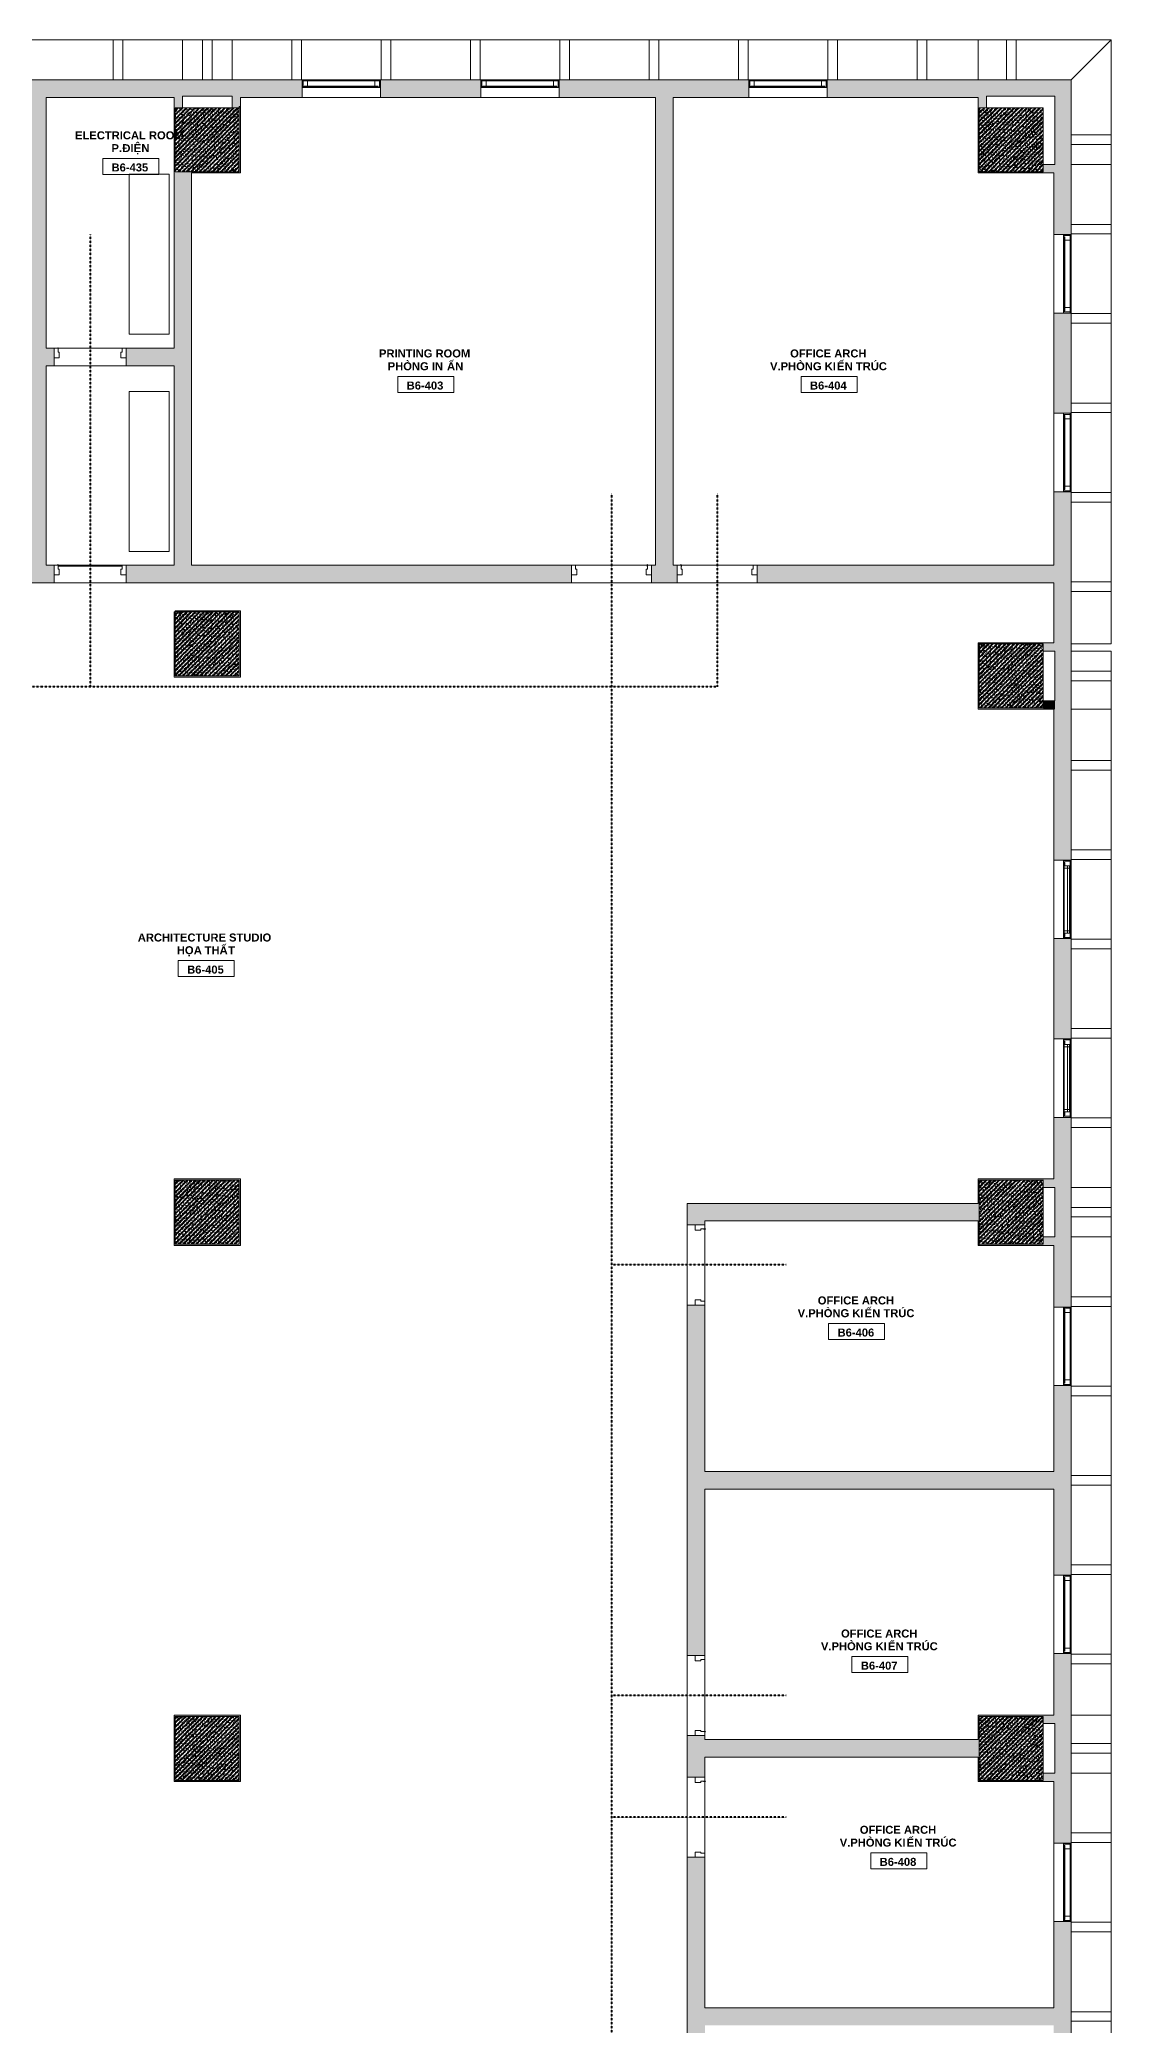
# Model space of a CAD drawing. Header units: millimetres. Extents: x -32790 to 17860, y 16874 to 75497.
# Drawn here: x 4466 to 17860, y 50687 to 75497 of the extents above; entities that cross this region are included whole.
import ezdxf

# ---------------------------------------------------------------- set-up
doc = ezdxf.new("R2010")
doc.units = ezdxf.units.MM
doc.linetypes.add('Dash', pattern=[6.35, 3.175, -3.175])
doc.linetypes.add('dash 1-1', pattern=[2, 1, -1])
for name, color, linetype, lineweight in [('A-AREA-IDEN', 2, 'Continuous', 9), ('A-DETL', 90, 'Continuous', 5), ('A-DOOR', 31, 'Continuous', 5), ('A-DOOR-FRAM', 31, 'Continuous', 5), ('A-FLOR', 192, 'Continuous', 5), ('A-GLAZ', 151, 'Continuous', 5), ('A-GLAZ-CWMG', 51, 'Continuous', 5), ('A-GLAZ-HDLN', 1, 'Dash', 5), ('A-WALL', 113, 'Continuous', 5), ('A-WALL-PATT', 111, 'Continuous', 5), ('S-COLS', 52, 'Continuous', 5)]:
    doc.layers.add(name, color=color, linetype=linetype, lineweight=lineweight)
doc.styles.add('Arial_B', font='arialbd.ttf', dxfattribs={"height": 100})
doc.styles.add('Arial_B_1', font='arialbd.ttf', dxfattribs={"height": 100})
pattern_1 = [(50, (0, 0), (63.763904, -5.57885), [6.668, -73.343]), (355, (0, 0), (-12.334876, 66.869514), [5.334, -58.674]), (100.451, (5.314, -0.465), (51.43036, 61.29098), [5.667, -62.332]), (46.184, (0, 17.78), (94.87722, -14.714836), [10.001, -110.014]), (96.636, (7.91, 16.55), (83.09115, 86.5993), [8.5, -93.497]), (351.184, (0, 17.78), (83.09204, 86.59928), [8.001, -88.011]), (21, (8.89, 13.335), (53.064487, -35.792726), [6.667, -73.342]), (326, (8.89, 13.335), (21.63066, 64.46546), [5.334, -58.674]), (71.451, (13.31, 10.35), (74.69646, 28.672367), [5.667, -62.332]), (37.5, (0, 0), (1.080413, 29.594271), [1.676, -56.286, 1.676, -57.887, -58.896]), (37.5, (0, 0), (1.080413, 29.594271), [-117.526, 1.676, -57.22]), (7.5, (0, 0), (23.386368, 35.063507), [1.676, -32.283, 1.676, -54.953, -22.447]), (7.5, (0, 0), (23.386368, 35.063507), [-90.589, 1.676, -20.771]), (327.5, (-19.825, 0), (47.456567, -2.005468), [1.676, -20.549, 1.676, -67.666, -92.011]), (327.5, (-19.825, 0), (47.456567, -2.005468), [-91.567, 1.676, -90.335]), (317.5, (-28.715, 0), (51.844948, 8.89904), [1.676, -27.216, 1.676, -44.374, -65.342]), (317.5, (-28.715, 0), (51.844948, 8.89904), [-74.943, 1.676, -63.665]), (45, (0, 0), (-26.715908, 26.715908), []), (45, (0, 10.89), (-26.715908, 26.715908), [])]

# ---------------------------------------------------------------- blocks, each defined once
blk = doc.blocks.new('M_Concrete-Square-Column - C1 - 800 X 800-8582966-4th Traffic Floor Plan - Pedestrian')
at = {"layer": 'S-COLS'}
h = blk.add_hatch(dxfattribs=at)
h.set_pattern_fill('FP_3', color=256, style=0, pattern_type=2)
h.set_pattern_definition([(50, (-16610.066, -74247), (63.763904, -5.57885), [6.667, -73.342]), (355, (-16610.066, -74247), (-12.334876, 66.869514), [5.334, -58.674]), (100.451, (-16604.75, -74247.465), (51.43036, 61.29098), [5.667, -62.332]), (46.184, (-16610.066, -74229.22), (94.87722, -14.714836), [10.001, -110.014]), (96.636, (-16602.16, -74230.45), (83.09115, 86.5993), [8.5, -93.497]), (351.184, (-16610.07, -74229.22), (83.09204, 86.59928), [8.001, -88.011]), (21, (-16601.176, -74233.665), (53.064487, -35.792726), [6.668, -73.343]), (326, (-16601.176, -74233.665), (21.63066, 64.46546), [5.334, -58.674]), (71.451, (-16596.754, -74236.65), (74.69646, 28.672367), [5.667, -62.332]), (37.5, (-16610.066, -74247), (1.080413, 29.594271), [1.676, -56.286, 1.676, -57.887, -58.896]), (37.5, (-16610.066, -74247), (1.080413, 29.594271), [-117.526, 1.676, -57.22]), (7.5, (-16610.066, -74247), (23.386368, 35.063507), [1.676, -32.283, 1.676, -54.953, -22.447]), (7.5, (-16610.066, -74247), (23.386368, 35.063507), [-90.589, 1.676, -20.771]), (327.5, (-16629.89, -74247), (47.456567, -2.005468), [1.676, -20.549, 1.676, -67.666, -92.011]), (327.5, (-16629.89, -74247), (47.456567, -2.005468), [-91.567, 1.676, -90.335]), (317.5, (-16638.78, -74247), (51.844948, 8.89904), [1.676, -27.216, 1.676, -44.374, -65.342]), (317.5, (-16638.78, -74247), (51.844948, 8.89904), [-74.943, 1.676, -63.665]), (45, (-16610.066, -74247), (-26.716616, 26.716616), []), (45, (-16610.066, -74236.11), (-26.716616, 26.716616), [])])
h.paths.add_polyline_path([(-400, -400), (400, -400), (400, 400), (-400, 400)])
at = {"layer": 'S-COLS', "lineweight": 15}
for p, q in [((400, 400), (-400, 400)), ((-400, 400), (-400, -400)), ((400, -400), (400, 400)), ((-400, -400), (400, -400))]:
    blk.add_line(p, q, dxfattribs=at)
blk = doc.blocks.new('M_Concrete-Square-Column - C1 - 800 X 800-V1-4th Traffic Floor Plan - Pedestrian')
at = {"layer": 'S-COLS'}
h = blk.add_hatch(dxfattribs=at)
h.set_pattern_fill('FP_4', color=256, style=0, pattern_type=2)
h.set_pattern_definition([(50, (-16610.066, -60847), (63.763904, -5.57885), [6.667, -73.342]), (355, (-16610.066, -60847), (-12.334876, 66.869514), [5.334, -58.674]), (100.451, (-16604.75, -60847.465), (51.43036, 61.29098), [5.667, -62.332]), (46.184, (-16610.066, -60829.22), (94.87722, -14.71484), [10.001, -110.014]), (96.636, (-16602.16, -60830.45), (83.09115, 86.5993), [8.5, -93.497]), (351.184, (-16610.07, -60829.22), (83.09204, 86.59928), [8.001, -88.011]), (21, (-16601.176, -60833.665), (53.064487, -35.792726), [6.668, -73.343]), (326, (-16601.176, -60833.665), (21.63066, 64.46546), [5.334, -58.674]), (71.451, (-16596.754, -60836.65), (74.69646, 28.67237), [5.667, -62.332]), (37.5, (-16610.066, -60847), (1.080413, 29.594271), [1.676, -56.286, 1.676, -57.887, -58.896]), (37.5, (-16610.066, -60847), (1.080413, 29.594271), [-117.526, 1.676, -57.22]), (7.5, (-16610.066, -60847), (23.386368, 35.063507), [1.676, -32.283, 1.676, -54.953, -22.447]), (7.5, (-16610.066, -60847), (23.386368, 35.063507), [-90.589, 1.676, -20.771]), (327.5, (-16629.89, -60847), (47.456567, -2.005468), [1.676, -20.549, 1.676, -67.666, -92.011]), (327.5, (-16629.89, -60847), (47.456567, -2.005468), [-91.567, 1.676, -90.335]), (317.5, (-16638.78, -60847), (51.844948, 8.89904), [1.676, -27.216, 1.676, -44.374, -65.342]), (317.5, (-16638.78, -60847), (51.844948, 8.89904), [-74.943, 1.676, -63.665]), (45, (-16610.066, -60847), (-26.716616, 26.716616), []), (45, (-16610.066, -60836.11), (-26.716616, 26.716616), [])])
h.paths.add_polyline_path([(400, -400), (400, 400), (-400, 400), (-400, -400)])
at = {"layer": 'S-COLS', "lineweight": 15}
for p, q in [((400, 400), (-400, 400)), ((-400, 400), (-400, -400)), ((400, -400), (400, 400)), ((-400, -400), (400, -400))]:
    blk.add_line(p, q, dxfattribs=at)
blk = doc.blocks.new('M_Concrete-Square-Column - C1 - 800 X 800-V2-4th Traffic Floor Plan - Pedestrian')
at = {"layer": 'S-COLS'}
h = blk.add_hatch(dxfattribs=at)
h.set_pattern_fill('FP_5', color=256, style=0, pattern_type=2)
h.set_pattern_definition([(50, (-16610.066, -54147), (63.763904, -5.57885), [6.667, -73.342]), (355, (-16610.066, -54147), (-12.334876, 66.869514), [5.334, -58.674]), (100.451, (-16604.75, -54147.465), (51.43036, 61.29098), [5.667, -62.332]), (46.184, (-16610.066, -54129.22), (94.87722, -14.71484), [10.001, -110.014]), (96.636, (-16602.16, -54130.45), (83.09115, 86.5993), [8.5, -93.497]), (351.184, (-16610.07, -54129.22), (83.09204, 86.59928), [8.001, -88.011]), (21, (-16601.176, -54133.665), (53.064487, -35.792726), [6.668, -73.343]), (326, (-16601.176, -54133.665), (21.63066, 64.46546), [5.334, -58.674]), (71.451, (-16596.754, -54136.65), (74.69646, 28.67237), [5.667, -62.332]), (37.5, (-16610.066, -54147), (1.080413, 29.594271), [1.676, -56.286, 1.676, -57.887, -58.896]), (37.5, (-16610.066, -54147), (1.080413, 29.594271), [-117.526, 1.676, -57.22]), (7.5, (-16610.066, -54147), (23.386368, 35.063507), [1.676, -32.283, 1.676, -54.953, -22.447]), (7.5, (-16610.066, -54147), (23.386368, 35.063507), [-90.589, 1.676, -20.771]), (327.5, (-16629.89, -54147), (47.456567, -2.005468), [1.676, -20.549, 1.676, -67.666, -92.011]), (327.5, (-16629.89, -54147), (47.456567, -2.005468), [-91.567, 1.676, -90.335]), (317.5, (-16638.78, -54147), (51.844948, 8.89904), [1.676, -27.216, 1.676, -44.374, -65.342]), (317.5, (-16638.78, -54147), (51.844948, 8.89904), [-74.943, 1.676, -63.665]), (45, (-16610.066, -54147), (-26.716616, 26.716616), []), (45, (-16610.066, -54136.11), (-26.716616, 26.716616), [])])
h.paths.add_polyline_path([(400, -400), (400, 400), (-400, 400), (-400, -400)])
at = {"layer": 'S-COLS', "lineweight": 15}
for p, q in [((400, 400), (-400, 400)), ((-400, 400), (-400, -400)), ((400, -400), (400, 400)), ((-400, -400), (400, -400))]:
    blk.add_line(p, q, dxfattribs=at)
blk = doc.blocks.new('DP3-D301 - DP3-D301-9166699-4th Traffic Floor Plan - Pedestrian')
at = {"layer": 'A-DOOR'}
for p, q in [((447, -94), (447, -113)), ((450, -94), (447, -94)), ((450, -108), (450, -94))]:
    blk.add_line(p, q, dxfattribs=at)
for centre, radius, start, end in [((450, -113), 3, 180, 69.3211), ((450, -113), 3, 238.6638, 311.9935), ((450, -113), 3, 238.6638, 311.9935), ((450, -113), 3, 238.6638, 311.9935), ((450, -113), 3, 238.6638, 311.9935), ((450, -113), 3, 238.6638, 311.9935), ((450, -113), 3, 238.6638, 311.9935), ((450, -113), 3, 238.6638, 311.9935), ((452, -108), 2.19, 183.0662, 239.0753)]:
    blk.add_arc(centre, radius, start, end, dxfattribs=at)
at = {"layer": 'A-DOOR-FRAM'}
for p, q in [((-500, 10), (-435, 10)), ((-435, 10), (-435, -60)), ((435, 10), (500, 10)), ((435, -60), (435, 10)), ((-450, -110), (-500, -110)), ((-450, -60), (-450, -110)), ((-435, -60), (-450, -60)), ((450, -60), (435, -60)), ((450, -94), (450, -60)), ((500, -110), (451, -110))]:
    blk.add_line(p, q, dxfattribs=at)
blk = doc.blocks.new('DP3-D301 - DP3-D301-9166700-4th Traffic Floor Plan - Pedestrian')
at = {"layer": 'A-DOOR'}
for p, q in [((447, 113), (447, 94)), ((447, 94), (450, 94)), ((450, 94), (450, 108))]:
    blk.add_line(p, q, dxfattribs=at)
for centre, radius, start, end in [((450, 113), 3, 290.6789, 180), ((450, 113), 3, 48.0065, 121.3362), ((450, 113), 3, 48.0065, 121.3362), ((450, 113), 3, 48.0065, 121.3362), ((450, 113), 3, 48.0065, 121.3362), ((450, 113), 3, 48.0065, 121.3362), ((450, 113), 3, 48.0065, 121.3362), ((450, 113), 3, 48.0065, 121.3362), ((452, 108), 2.19, 120.9247, 176.9338)]:
    blk.add_arc(centre, radius, start, end, dxfattribs=at)
at = {"layer": 'A-DOOR-FRAM'}
for p, q in [((-450, 110), (-500, 110)), ((-450, 60), (-450, 110)), ((-435, 60), (-450, 60)), ((-435, -10), (-435, 60)), ((450, 60), (435, 60)), ((435, 60), (435, -10)), ((450, 94), (450, 60)), ((500, 110), (451, 110)), ((-500, -10), (-435, -10)), ((435, -10), (500, -10))]:
    blk.add_line(p, q, dxfattribs=at)
blk = doc.blocks.new('DP3-D101 - DP3-D101-9444226-4th Traffic Floor Plan - Pedestrian')
at = {"layer": 'A-DOOR'}
for p, q in [((-447, 10), (-388, 10)), ((-385, 7), (-385, -57)), ((385, -57), (385, 7)), ((388, 10), (447, 10)), ((-403, -110), (-447, -110)), ((-400, -63), (-400, -107)), ((-388, -60), (-397, -60)), ((397, -60), (388, -60)), ((397, -94), (397, -113)), ((400, -94), (397, -94)), ((400, -94), (400, -63)), ((400, -108), (400, -94)), ((447, -110), (403, -110))]:
    blk.add_line(p, q, dxfattribs=at)
for centre, radius, start, end in [((-447, 7), 3, 90, 180), ((-447, 7), 3, 90, 180), ((-388, 7), 3, 0, 90), ((-388, 7), 3, 0, 90), ((388, 7), 3, 90, 180), ((388, 7), 3, 90, 180), ((447, 7), 3, 0, 90), ((447, 7), 3, 0, 90), ((-447, -107), 3, 179.9639, 270), ((-447, -107), 3, 179.9639, 218.5508), ((-447, -107), 3, 231.4131, 270), ((-403, -107), 3, 270, 360), ((-403, -107), 3, 270, 0), ((-397, -63), 3, 90, 180), ((-388, -57), 3, 270, 0), ((-388, -57), 3, 270, 0), ((388, -57), 3, 180, 270), ((388, -57), 3, 180, 270), ((397, -63), 3, 0, 90), ((400, -113), 3, 180, 69.3211), ((400, -113), 3, 238.6638, 311.9935), ((400, -113), 3, 238.6638, 311.9935), ((400, -113), 3, 238.6638, 311.9935), ((400, -113), 3, 238.6638, 311.9935), ((400, -113), 3, 238.6638, 311.9935), ((400, -113), 3, 238.6638, 311.9935), ((400, -113), 3, 238.6638, 311.9935), ((403, -107), 3, 180, 270), ((403, -107), 3, 180, 270), ((402, -108), 2.19, 183.0662, 239.0753), ((447, -107), 3, 270, 0.0361), ((447, -107), 3, 270, 308.5869), ((447, -107), 3, 321.4492, 0.0361)]:
    blk.add_arc(centre, radius, start, end, dxfattribs=at)
blk = doc.blocks.new('VGU_CLUSTER_W1C - W2C - VGU_CLUSTER_W2C-8584645-4th Traffic Floor Plan - Pedestrian')
at = {"layer": 'A-GLAZ', "lineweight": 9}
for p, q in [((-477, 95), (-490, 95)), ((-490, 12), (-477, 12)), ((-477, 95), (-477, 12)), ((-421, 95), (-477, 95)), ((-477, 12), (-477, 95)), ((-477, 12), (-462, 12)), ((-462, 12), (-462, 28)), ((-462, 28), (-421, 28)), ((-421, 28), (-451, 28)), ((-451, 28), (-451, 21)), ((-451, 21), (-391, 21)), ((-391, 21), (-391, 28)), ((391, 28), (391, 21)), ((391, 21), (451, 21)), ((477, 95), (421, 95)), ((421, 28), (462, 28)), ((451, 28), (421, 28)), ((451, 21), (451, 28)), ((462, 28), (462, 12)), ((462, 12), (477, 12)), ((477, 12), (477, 95)), ((490, 95), (477, 95)), ((477, 95), (477, 12)), ((477, 12), (490, 12))]:
    blk.add_line(p, q, dxfattribs=at)
at = {"layer": 'A-GLAZ'}
for p, q in [((-462, 12), (462, 12)), ((-421, 95), (421, 95)), ((-421, 95), (-421, 28)), ((421, 28), (-421, 28)), ((-391, 21), (391, 21)), ((421, 95), (421, 28))]:
    blk.add_line(p, q, dxfattribs=at)
blk = doc.blocks.new('VGU_CLUSTER_W1B - W2B - W3B - VGU_CLUSTER_W2B-12355422-4th Traffic Floor Plan - Pedestrian')
at = {"layer": 'A-GLAZ', "lineweight": 9}
for p, q in [((-477, 95), (-490, 95)), ((-490, 12), (-477, 12)), ((-477, 95), (-477, 12)), ((-421, 95), (-477, 95)), ((-477, 12), (-477, 95)), ((-477, 12), (-462, 12)), ((-462, 12), (-462, 28)), ((-462, 28), (-421, 28)), ((-421, 28), (-451, 28)), ((-451, 28), (-451, 21)), ((-451, 21), (-391, 21)), ((-421, 28), (-421, 95)), ((-421, 88), (-421, 28)), ((-391, 88), (-421, 88)), ((421, 88), (-421, 88)), ((-421, 88), (-421, 63)), ((-421, 63), (421, 63)), ((-391, 21), (-391, 88)), ((421, 88), (391, 88)), ((391, 88), (391, 21)), ((391, 21), (451, 21)), ((477, 95), (421, 95)), ((421, 95), (421, 28)), ((421, 28), (421, 88)), ((421, 63), (421, 88)), ((451, 28), (421, 28)), ((421, 28), (462, 28)), ((451, 21), (451, 28)), ((462, 28), (462, 12)), ((462, 12), (477, 12)), ((477, 12), (477, 95)), ((490, 95), (477, 95)), ((477, 95), (477, 12)), ((477, 12), (490, 12))]:
    blk.add_line(p, q, dxfattribs=at)
at = {"layer": 'A-GLAZ'}
for p, q in [((-462, 12), (462, 12)), ((421, 95), (-421, 95)), ((-391, 21), (391, 21))]:
    blk.add_line(p, q, dxfattribs=at)
at = {"layer": 'A-GLAZ-HDLN'}
for p, q in [((-21, 95), (0, 95)), ((-21, 12), (0, 12)), ((21, 95), (0, 95)), ((21, 12), (0, 12))]:
    blk.add_line(p, q, dxfattribs=at)
blk = doc.blocks.new('Rectangular Mullion - TWOG-PROFILE-Mullion-120X500-11998591-4th Traffic Floor Plan - Pedestrian')
at = {"layer": 'A-GLAZ-CWMG'}
for p, q in [((-120, -250), (-120, 250)), ((-120, 250), (0, 250)), ((0, 250), (0, -250)), ((0, -250), (-120, -250))]:
    blk.add_line(p, q, dxfattribs=at)
blk = doc.blocks.new('Rectangular Mullion - TWOG-PROFILE-Mullion-120X500-11998589-4th Traffic Floor Plan - Pedestrian')
at = {"layer": 'A-GLAZ-CWMG'}
for p, q in [((-60, -250), (-60, 250)), ((-60, 250), (60, 250)), ((60, 250), (60, -250)), ((60, -250), (-60, -250))]:
    blk.add_line(p, q, dxfattribs=at)
blk = doc.blocks.new('Rectangular Mullion - TWOG-PROFILE-Mullion-120X500-11998592-4th Traffic Floor Plan - Pedestrian')
at = {"layer": 'A-GLAZ-CWMG'}
for p, q in [((0, 250), (-120, 250)), ((-120, 250), (-120, -250)), ((0, -250), (0, 250)), ((-120, -250), (0, -250))]:
    blk.add_line(p, q, dxfattribs=at)
blk = doc.blocks.new('Room Tag - Room Tag-8377849-4th Traffic Floor Plan - Pedestrian')
at = {"layer": 'A-AREA-IDEN'}
for p, q in [((-7, -0.80625), (-7, -4.80625)), ((-7, -0.80625), (7, -0.80625)), ((-7, -4.80625), (7, -4.80625)), ((7, -0.80625), (7, -4.80625))]:
    blk.add_line(p, q, dxfattribs=at)

msp = doc.modelspace()

# ---------------------------------------------------------------- hatches: boundary and pattern name
at = {"layer": 'A-WALL-PATT'}
h = msp.add_hatch(color=256, dxfattribs=at)
h.paths.add_polyline_path([(3002, 74777), (6145, 74777), (6145, 74997), (977, 74997), (977, 74777), (2989, 74777)])
h.paths.add_polyline_path([(-2975, 74777), (-2500, 74777), (-2500, 74997), (-2975, 74997), (-2975, 74908)])
h.paths.add_polyline_path([(2302, 74899), (2302, 74982), (3002, 74982), (3002, 74899), (2315, 74899)])
for points in [[(6250, 74647), (6250, 74997), (6145, 74997), (6145, 74647), (6160, 74647)], [(6250, 74792), (6870, 74792), (6870, 74997), (6250, 74997), (6250, 74908)], [(6870, 74647), (6975, 74647), (6975, 74997), (6870, 74997), (6870, 74777)], [(16210, 74647), (16300, 74647), (16300, 74997), (16195, 74997), (16195, 74647)], [(17155, 74792), (17155, 74997), (16300, 74997), (16300, 74792)], [(17155, 73937), (17360, 73937), (17360, 74997), (17155, 74997), (17155, 74792)], [(4340, 71832), (4545, 71832), (4545, 74777), (4325, 74777), (4325, 71832)], [(12260, 68932), (12383, 68932), (12383, 74777), (12163, 74777), (12163, 68932)], [(6160, 73832), (6160, 74647), (6145, 74647), (6145, 73832)], [(6975, 73832), (6975, 74662), (6960, 74662), (6960, 73832)], [(16210, 73832), (16210, 74647), (16195, 74647), (16195, 73832)], [(17140, 73832), (17360, 73832), (17360, 73937), (17010, 73937), (17010, 73832)], [(6365, 68932), (6365, 73832), (6145, 73832), (6145, 68932)], [(6365, 73832), (6960, 73832), (6960, 73847), (6160, 73847), (6160, 73832)], [(16210, 73832), (17010, 73832), (17010, 73847), (16210, 73847)], [(4545, 68712), (4545, 71832), (4340, 71832), (4340, 68712)], [(6160, 67532), (6160, 68347), (6145, 68347), (6145, 67532)], [(6960, 68362), (6160, 68362), (6160, 68347), (6960, 68347)], [(6975, 67532), (6975, 68362), (6960, 68362), (6960, 67532)], [(16210, 67132), (16210, 67955), (16195, 67955), (16195, 67132)], [(17010, 67962), (16348, 67962), (16348, 67947), (17010, 67947)], [(17155, 67857), (17360, 67857), (17360, 67947), (17140, 67947), (17140, 67962), (17010, 67962), (17010, 67857), (17140, 67857)], [(17360, 67132), (17360, 67857), (17155, 67857), (17155, 67132)], [(6960, 67547), (6160, 67547), (6160, 67532), (6960, 67532)], [(17140, 67132), (17155, 67132), (17155, 67237), (17010, 67237), (17010, 67132)], [(17010, 67147), (16210, 67147), (16210, 67132), (17010, 67132)], [(6160, 61247), (6975, 61247), (6975, 61262), (6145, 61262), (6145, 61247)], [(6145, 60447), (6160, 60447), (6160, 61247), (6145, 61247), (6145, 60835)], [(6975, 60432), (6975, 61247), (6960, 61247), (6960, 60432)], [(16210, 61247), (17010, 61247), (17010, 61262), (16195, 61262), (16195, 61247)], [(16210, 60447), (16210, 61247), (16195, 61247), (16195, 60447)], [(17155, 61157), (17360, 61157), (17360, 61262), (17010, 61262), (17010, 61157), (17140, 61157)], [(17155, 60537), (17360, 60537), (17360, 61157), (17155, 61157), (17155, 60835)], [(12780, 60737), (16195, 60737), (16195, 60957), (12560, 60957), (12560, 60737)], [(17140, 60432), (17360, 60432), (17360, 60537), (17010, 60537), (17010, 60432)], [(6960, 60432), (6960, 60447), (6145, 60447), (6145, 60432), (6160, 60432)], [(16210, 60432), (17010, 60432), (17010, 60447), (16210, 60447)], [(12838, 57387), (17140, 57387), (17140, 57607), (12780, 57607), (12780, 57387)], [(6960, 54547), (6975, 54547), (6975, 54562), (6145, 54562), (6145, 54547), (6160, 54547)], [(6160, 53732), (6160, 54547), (6145, 54547), (6145, 53732)], [(6975, 53732), (6975, 54547), (6960, 54547), (6960, 53732)], [(16210, 54547), (17010, 54547), (17010, 54562), (16195, 54562), (16195, 54547)], [(16195, 53732), (16210, 53732), (16210, 54547), (16195, 54547), (16195, 53747)], [(17155, 54457), (17360, 54457), (17360, 54562), (17010, 54562), (17010, 54457), (17140, 54457)], [(17360, 54457), (17155, 54457), (17155, 53837), (17360, 53837)], [(16195, 54037), (16195, 54257), (12780, 54257), (12780, 54037), (15151, 54037)], [(6960, 53732), (6960, 53747), (6160, 53747), (6160, 53732)], [(17010, 53732), (17010, 53747), (16210, 53747), (16210, 53732)], [(17360, 53732), (17360, 53837), (17010, 53837), (17010, 53732), (17155, 53732)], [(12838, 50687), (17140, 50687), (17140, 50907), (12780, 50907), (12780, 50687)]]:
    msp.add_hatch(color=256, dxfattribs=at).paths.add_polyline_path(points)
h = msp.add_hatch(color=256, dxfattribs=at)
h.paths.add_polyline_path([(6975, 74777), (7745, 74777), (7745, 74997), (6975, 74997), (6975, 74908)])
h.paths.add_polyline_path([(16195, 74777), (16195, 74997), (14308, 74997), (14308, 74777), (15151, 74777)])
h.paths.add_polyline_path([(12838, 74777), (13328, 74777), (13328, 74997), (10958, 74997), (10958, 74777), (12383, 74777)])
h.paths.add_polyline_path([(9978, 74777), (9978, 74997), (8725, 74997), (8725, 74777)])
h = msp.add_hatch(color=256, dxfattribs=at)
h.paths.add_polyline_path([(17360, 67947), (17360, 69849), (17140, 69849), (17140, 67947)])
h.paths.add_polyline_path([(17140, 70829), (17360, 70829), (17360, 72082), (17140, 72082)])
h.paths.add_polyline_path([(17360, 73062), (17360, 73832), (17140, 73832), (17140, 73062)])
h = msp.add_hatch(color=256, dxfattribs=at)
h.paths.add_polyline_path([(5545, 71422), (6145, 71422), (6145, 71642), (5545, 71642)])
h.paths.add_polyline_path([(4545, 71422), (4645, 71422), (4645, 71642), (4545, 71642)])
h = msp.add_hatch(color=256, dxfattribs=at)
h.paths.add_polyline_path([(5901, 68712), (6145, 68712), (6145, 68932), (5545, 68932), (5545, 68712)])
h.paths.add_polyline_path([(4645, 68712), (4645, 68932), (4545, 68932), (4545, 68712)])
h = msp.add_hatch(color=256, dxfattribs=at)
h.paths.add_polyline_path([(17140, 68712), (17140, 68932), (13433, 68932), (13433, 68712), (15151, 68712)])
h.paths.add_polyline_path([(6145, 68712), (11113, 68712), (11113, 68932), (6145, 68932)])
h.paths.add_polyline_path([(12163, 68712), (12433, 68712), (12433, 68932), (12113, 68932), (12113, 68712)])
h = msp.add_hatch(color=256, dxfattribs=at)
h.paths.add_polyline_path([(17140, 61262), (17360, 61262), (17360, 62032), (17140, 62032), (17140, 62008)])
h.paths.add_polyline_path([(17360, 63012), (17360, 64265), (17140, 64265), (17140, 63012)])
h.paths.add_polyline_path([(17140, 65245), (17360, 65245), (17360, 67132), (17140, 67132), (17140, 65526)])
h = msp.add_hatch(color=256, dxfattribs=at)
h.paths.add_polyline_path([(12780, 27237), (12780, 27507), (12560, 27507), (12560, 27237)])
h.paths.add_polyline_path([(12780, 28507), (12780, 32887), (12560, 32887), (12560, 28507)])
h.paths.add_polyline_path([(12560, 33887), (12780, 33887), (12780, 34207), (12560, 34207), (12560, 33937)])
h.paths.add_polyline_path([(12780, 35207), (12780, 39587), (12560, 39587), (12560, 35207)])
h.paths.add_polyline_path([(12780, 40587), (12780, 40907), (12560, 40907), (12560, 40587)])
h.paths.add_polyline_path([(12560, 41907), (12780, 41907), (12780, 46187), (12560, 46187), (12560, 42071)])
h.paths.add_polyline_path([(12780, 47187), (12780, 47687), (12560, 47687), (12560, 47187)])
h.paths.add_polyline_path([(12780, 48687), (12780, 52787), (12560, 52787), (12560, 48687)])
h.paths.add_polyline_path([(12780, 53787), (12780, 54307), (12560, 54307), (12560, 53787)])
h.paths.add_polyline_path([(12780, 55307), (12780, 59687), (12560, 59687), (12560, 55307)])
h.paths.add_polyline_path([(12560, 60687), (12780, 60687), (12780, 60737), (12560, 60737)])
h = msp.add_hatch(color=256, dxfattribs=at)
h.paths.add_polyline_path([(17360, 54562), (17360, 55332), (17140, 55332), (17140, 54562)])
h.paths.add_polyline_path([(17360, 56312), (17360, 58682), (17140, 58682), (17140, 56312)])
h.paths.add_polyline_path([(17140, 59662), (17360, 59662), (17360, 60432), (17140, 60432), (17140, 59662)])
h = msp.add_hatch(color=256, dxfattribs=at)
h.paths.add_polyline_path([(17360, 47862), (17360, 48632), (17140, 48632), (17140, 47862)])
h.paths.add_polyline_path([(17360, 49612), (17360, 51982), (17140, 51982), (17140, 49612)])
h.paths.add_polyline_path([(17360, 52962), (17360, 53732), (17140, 53732), (17140, 52962)])
at = {"layer": 'S-COLS'}
h = msp.add_hatch(dxfattribs=at)
h.set_pattern_fill('FP_1', color=256, style=0, pattern_type=2)
h.set_pattern_definition(pattern_1)
h.paths.add_polyline_path([(6960, 74647), (6160, 74647), (6160, 73847), (6960, 73847)])
h = msp.add_hatch(dxfattribs=at)
h.set_pattern_fill('FP_1', color=256, style=0, pattern_type=2)
h.set_pattern_definition(pattern_1)
h.paths.add_polyline_path([(6960, 67547), (6960, 68347), (6160, 68347), (6160, 67547)])
h = msp.add_hatch(dxfattribs=at)
h.set_pattern_fill('FP_1', color=256, style=0, pattern_type=2)
h.set_pattern_definition(pattern_1)
h.paths.add_polyline_path([(17010, 67147), (17010, 67947), (16210, 67947), (16210, 67147)])
h = msp.add_hatch(dxfattribs=at)
h.set_pattern_fill('FP_1', color=256, style=0, pattern_type=2)
h.set_pattern_definition(pattern_1)
h.paths.add_polyline_path([(6160, 60447), (6960, 60447), (6960, 61247), (6160, 61247), (6160, 60835)])
h = msp.add_hatch(dxfattribs=at)
h.set_pattern_fill('FP_1', color=256, style=0, pattern_type=2)
h.set_pattern_definition(pattern_1)
h.paths.add_polyline_path([(6960, 53747), (6960, 54547), (6160, 54547), (6160, 53747)])

# ---------------------------------------------------------------- linework, layer by layer
at = {"layer": 'A-DETL', "linetype": 'dash 1-1', "lineweight": 40}
for p, q in [((5095, 73062), (5095, 67412)), ((11613, 69832), (11613, 28007)), ((12933, 69832), (12933, 67412)), ((12933, 67412), (-22920, 67412)), ((13795, 60187), (11613, 60187)), ((13795, 54807), (11613, 54807)), ((13795, 53287), (11613, 53287))]:
    msp.add_line(p, q, dxfattribs=at)
at = {"layer": 'A-FLOR'}
for p, q in [((5585, 73817), (6085, 73817)), ((5585, 71817), (5585, 73817)), ((6085, 73817), (6085, 71817)), ((6085, 71817), (5585, 71817)), ((5585, 71102), (6085, 71102)), ((5585, 69102), (5585, 71102)), ((6085, 71102), (6085, 69102)), ((6085, 69102), (5585, 69102)), ((4698, 68917), (5495, 68917)), ((16195, 67955), (16195, 67962)), ((16195, 67962), (16348, 67962)), ((16195, 60432), (16195, 60447)), ((16210, 60432), (16195, 60432))]:
    msp.add_line(p, q, dxfattribs=at)
at = {"layer": 'A-WALL'}
for p, q in [((-9775, 75497), (6870, 75497)), ((6250, 75497), (6250, 74997)), ((6870, 75497), (6870, 74997)), ((6870, 75497), (17860, 75497)), ((16195, 75497), (16195, 74997)), ((17860, 75497), (17360, 74997)), ((17860, 75497), (17860, 67947)), ((7745, 74997), (8725, 74997)), ((9978, 74997), (10958, 74997)), ((13328, 74997), (14308, 74997)), ((8725, 74777), (7745, 74777)), ((10958, 74777), (9978, 74777)), ((14308, 74777), (13328, 74777)), ((17860, 73937), (17360, 73937)), ((17140, 72082), (17140, 73062)), ((17360, 73062), (17360, 72082)), ((4645, 71642), (4648, 71642)), ((4692, 71642), (4694, 71642)), ((4698, 71642), (5498, 71642)), ((5542, 71642), (5545, 71642)), ((5545, 71422), (4645, 71422)), ((17140, 69849), (17140, 70829)), ((17360, 70829), (17360, 69849)), ((4645, 68932), (4648, 68932)), ((4692, 68932), (4694, 68932)), ((4698, 68932), (5498, 68932)), ((5542, 68932), (5545, 68932)), ((11163, 68932), (12060, 68932)), ((12486, 68932), (13383, 68932)), ((5545, 68712), (4645, 68712)), ((12113, 68712), (11113, 68712)), ((13433, 68712), (12433, 68712)), ((17860, 67947), (17360, 67947)), ((17360, 67857), (17860, 67857)), ((17860, 67857), (17860, 53837)), ((17860, 67132), (17360, 67132)), ((17140, 64265), (17140, 65245)), ((17360, 65245), (17360, 64265)), ((17140, 62032), (17140, 63012)), ((17360, 63012), (17360, 62032)), ((17860, 61157), (17360, 61157)), ((12560, 59687), (12560, 60687)), ((12780, 60634), (12780, 59737)), ((17360, 60537), (17860, 60537)), ((17140, 58682), (17140, 59662)), ((17360, 59662), (17360, 58682)), ((17140, 55332), (17140, 56312)), ((17360, 56312), (17360, 55332)), ((12560, 54307), (12560, 55307)), ((12780, 55257), (12780, 54360)), ((17860, 54562), (17360, 54562)), ((12560, 52787), (12560, 53787)), ((12780, 53734), (12780, 52837)), ((17860, 53837), (17360, 53837)), ((17860, 53837), (17860, 40332)), ((17140, 51982), (17140, 52962)), ((17360, 52962), (17360, 51982))]:
    msp.add_line(p, q, dxfattribs=at)
at = {"layer": 'A-WALL', "lineweight": 15}
for p, q in [((7745, 74997), (768, 74997)), ((7745, 74777), (7745, 74997)), ((9978, 74997), (8725, 74997)), ((8725, 74997), (8725, 74777)), ((9978, 74777), (9978, 74997)), ((13328, 74997), (10958, 74997)), ((10958, 74997), (10958, 74777)), ((13328, 74777), (13328, 74997)), ((17360, 74997), (14308, 74997)), ((14308, 74997), (14308, 74777)), ((17360, 73062), (17360, 74997)), ((6145, 74777), (4545, 74777)), ((4545, 71642), (4545, 74777)), ((6145, 74777), (6145, 71642)), ((6250, 74647), (6250, 74792)), ((6250, 74792), (6870, 74792)), ((6870, 74792), (6870, 74647)), ((6975, 73832), (6975, 74777)), ((6975, 74777), (7745, 74777)), ((8725, 74777), (9978, 74777)), ((10958, 74777), (12163, 74777)), ((12163, 74777), (12163, 68932)), ((12383, 68932), (12383, 74777)), ((12383, 74777), (13328, 74777)), ((14308, 74777), (16195, 74777)), ((16195, 74777), (16195, 73832)), ((16300, 74647), (16300, 74792)), ((16300, 74792), (17155, 74792)), ((17155, 74792), (17155, 73937)), ((6160, 73847), (6160, 74647)), ((6160, 74647), (6250, 74647)), ((6870, 74647), (6975, 74647)), ((6975, 74662), (6960, 74662)), ((6960, 74662), (6960, 73847)), ((17155, 73937), (17010, 73937)), ((6960, 73847), (6160, 73847)), ((6365, 73832), (6975, 73832)), ((6365, 68932), (6365, 73832)), ((16195, 73832), (17140, 73832)), ((17140, 73832), (17140, 73062)), ((17140, 73062), (17360, 73062)), ((17140, 72082), (17140, 70829)), ((17360, 72082), (17140, 72082)), ((17360, 70829), (17360, 72082)), ((4645, 71642), (4545, 71642)), ((4645, 71422), (4645, 71642)), ((6145, 71642), (5545, 71642)), ((5545, 71642), (5545, 71422)), ((4545, 71422), (4645, 71422)), ((4545, 68932), (4545, 71422)), ((5545, 71422), (6145, 71422)), ((6145, 71422), (6145, 68932)), ((17140, 70829), (17360, 70829)), ((17140, 69849), (17140, 68932)), ((17360, 69849), (17140, 69849)), ((17360, 65245), (17360, 69849)), ((4645, 68932), (4545, 68932)), ((4645, 68712), (4645, 68932)), ((6145, 68932), (5545, 68932)), ((5545, 68932), (5545, 68712)), ((11113, 68932), (6365, 68932)), ((11113, 68712), (11113, 68932)), ((12163, 68932), (12113, 68932)), ((12113, 68932), (12113, 68712)), ((12433, 68932), (12383, 68932)), ((12433, 68712), (12433, 68932)), ((17140, 68932), (13433, 68932)), ((13433, 68932), (13433, 68712)), ((3740, 68712), (4645, 68712)), ((5545, 68712), (11113, 68712)), ((12113, 68712), (12433, 68712)), ((13433, 68712), (17140, 68712)), ((17140, 68712), (17140, 67962)), ((6145, 68347), (6145, 67532)), ((6145, 68347), (6960, 68347)), ((6160, 67547), (6160, 68362)), ((6975, 68362), (6160, 68362)), ((6960, 68347), (6960, 67547)), ((6975, 67532), (6975, 68362)), ((16195, 67955), (16195, 67132)), ((16210, 67955), (16195, 67955)), ((16210, 67147), (16210, 67955)), ((17140, 67962), (16348, 67962)), ((16348, 67962), (16348, 67947)), ((16348, 67947), (17010, 67947)), ((17010, 67947), (17010, 67857)), ((17010, 67857), (17155, 67857)), ((17155, 67857), (17155, 67237)), ((6145, 67532), (6975, 67532)), ((6960, 67547), (6160, 67547)), ((17155, 67237), (17010, 67237)), ((17010, 67237), (17010, 67147)), ((16195, 67132), (17140, 67132)), ((17010, 67147), (16210, 67147)), ((17140, 67132), (17140, 65245)), ((17140, 65245), (17360, 65245)), ((17140, 64265), (17140, 63012)), ((17360, 64265), (17140, 64265)), ((17360, 63012), (17360, 64265)), ((17140, 63012), (17360, 63012)), ((17140, 62032), (17140, 61262)), ((17360, 62032), (17140, 62032)), ((17360, 59662), (17360, 62032)), ((6975, 61262), (6145, 61262)), ((6145, 61262), (6145, 60432)), ((6160, 61247), (6960, 61247)), ((6160, 60447), (6160, 61247)), ((6960, 61247), (6960, 60447)), ((6975, 60432), (6975, 61262)), ((17140, 61262), (16195, 61262)), ((16195, 61262), (16195, 60957)), ((17010, 61157), (17155, 61157)), ((17155, 61157), (17155, 60537)), ((16195, 60957), (12560, 60957)), ((12560, 60957), (12560, 60687)), ((12560, 60687), (12780, 60687)), ((12780, 60737), (16195, 60737)), ((12780, 60687), (12780, 60737)), ((16195, 60737), (16195, 60447)), ((17155, 60537), (17010, 60537)), ((6145, 60432), (6975, 60432)), ((6960, 60447), (6160, 60447)), ((16195, 60447), (16210, 60447)), ((16210, 60447), (16210, 60432)), ((16210, 60432), (17140, 60432)), ((17140, 60432), (17140, 59662)), ((12560, 59687), (12560, 55307)), ((12780, 59687), (12560, 59687)), ((12780, 57607), (12780, 59687)), ((17140, 59662), (17360, 59662)), ((17140, 58682), (17140, 57607)), ((17360, 58682), (17140, 58682)), ((17360, 56312), (17360, 58682)), ((17140, 57607), (12780, 57607)), ((12780, 55307), (12780, 57387)), ((12780, 57387), (17140, 57387)), ((17140, 57387), (17140, 56312)), ((17140, 56312), (17360, 56312)), ((17140, 55332), (17140, 54562)), ((17360, 55332), (17140, 55332)), ((17360, 52962), (17360, 55332)), ((12560, 55307), (12780, 55307)), ((6975, 54562), (6145, 54562)), ((6145, 54562), (6145, 53732)), ((6160, 54547), (6960, 54547)), ((6160, 53747), (6160, 54547)), ((6960, 54547), (6960, 53747)), ((6975, 53732), (6975, 54562)), ((17140, 54562), (16195, 54562)), ((16195, 54562), (16195, 54257)), ((17010, 54457), (17155, 54457)), ((17155, 54457), (17155, 53837)), ((12560, 54307), (12560, 53787)), ((12780, 54307), (12560, 54307)), ((12780, 54257), (12780, 54307)), ((16195, 54257), (12780, 54257)), ((12780, 54037), (16195, 54037)), ((12780, 53787), (12780, 54037)), ((16195, 54037), (16195, 53732)), ((6145, 53732), (6975, 53732)), ((6960, 53747), (6160, 53747)), ((12560, 53787), (12780, 53787)), ((16195, 53732), (17140, 53732)), ((17155, 53837), (17010, 53837)), ((17140, 53732), (17140, 52962)), ((17140, 52962), (17360, 52962)), ((12560, 52787), (12560, 48687)), ((12780, 52787), (12560, 52787)), ((12780, 50907), (12780, 52787)), ((17140, 51982), (17140, 50907)), ((17360, 51982), (17140, 51982)), ((17360, 49612), (17360, 51982)), ((17140, 50907), (12780, 50907))]:
    msp.add_line(p, q, dxfattribs=at)
at = {"layer": 'S-COLS', "lineweight": 15}
for p, q in [((6960, 74647), (6160, 74647)), ((6160, 74647), (6160, 73847)), ((6960, 73847), (6960, 74647)), ((6160, 73847), (6960, 73847)), ((6960, 68347), (6160, 68347)), ((6160, 68347), (6160, 67547)), ((6960, 67547), (6960, 68347)), ((17010, 67947), (16210, 67947)), ((16210, 67947), (16210, 67147)), ((17010, 67147), (17010, 67947)), ((6160, 67547), (6960, 67547)), ((16210, 67147), (17010, 67147)), ((6960, 61247), (6160, 61247)), ((6160, 61247), (6160, 60447)), ((6960, 60447), (6960, 61247)), ((6160, 60447), (6960, 60447)), ((6960, 54547), (6160, 54547)), ((6160, 54547), (6160, 53747)), ((6960, 53747), (6960, 54547)), ((6160, 53747), (6960, 53747))]:
    msp.add_line(p, q, dxfattribs=at)

# ---------------------------------------------------------------- block references
at = {"layer": 'A-AREA-IDEN', "xscale": 49.99999999999998, "yscale": 49.99999999999998, "zscale": 49.99999999999998}
for p in [(5603, 74055), (9291, 71330), (14332, 71330), (6547, 64032), (14677, 59497), (14968, 55335), (15203, 52882)]:
    msp.add_blockref('Room Tag - Room Tag-8377849-4th Traffic Floor Plan - Pedestrian', p, dxfattribs=at)
at = {"layer": 'A-DOOR', "rotation": 180}
for p in [(5095, 71532), (5095, 68822)]:
    msp.add_blockref('DP3-D101 - DP3-D101-9444226-4th Traffic Floor Plan - Pedestrian', p, dxfattribs=at)
at = {"layer": 'A-DOOR-FRAM'}
msp.add_blockref('DP3-D301 - DP3-D301-9166700-4th Traffic Floor Plan - Pedestrian', (11613, 68822), dxfattribs=at)
for name, p, rotation in [('DP3-D301 - DP3-D301-9166699-4th Traffic Floor Plan - Pedestrian', (12933, 68822), 180), ('DP3-D301 - DP3-D301-9166699-4th Traffic Floor Plan - Pedestrian', (12670, 60187), 90.0000000000001), ('DP3-D301 - DP3-D301-9166700-4th Traffic Floor Plan - Pedestrian', (12670, 54807), 270.0000000000001), ('DP3-D301 - DP3-D301-9166699-4th Traffic Floor Plan - Pedestrian', (12670, 53287), 90.00000000000007)]:
    msp.add_blockref(name, p, dxfattribs=dict(at, rotation=rotation))
at = {"layer": 'A-GLAZ'}
for p in [(8235, 74887), (10468, 74887), (13818, 74887)]:
    msp.add_blockref('VGU_CLUSTER_W1C - W2C - VGU_CLUSTER_W2C-8584645-4th Traffic Floor Plan - Pedestrian', p, dxfattribs=at)
at = {"layer": 'A-GLAZ', "rotation": 270}
for name, p in [('VGU_CLUSTER_W1C - W2C - VGU_CLUSTER_W2C-8584645-4th Traffic Floor Plan - Pedestrian', (17250, 72572)), ('VGU_CLUSTER_W1C - W2C - VGU_CLUSTER_W2C-8584645-4th Traffic Floor Plan - Pedestrian', (17250, 70339)), ('VGU_CLUSTER_W1B - W2B - W3B - VGU_CLUSTER_W2B-12355422-4th Traffic Floor Plan - Pedestrian', (17250, 64755)), ('VGU_CLUSTER_W1B - W2B - W3B - VGU_CLUSTER_W2B-12355422-4th Traffic Floor Plan - Pedestrian', (17250, 62522)), ('VGU_CLUSTER_W1C - W2C - VGU_CLUSTER_W2C-8584645-4th Traffic Floor Plan - Pedestrian', (17250, 59172)), ('VGU_CLUSTER_W1C - W2C - VGU_CLUSTER_W2C-8584645-4th Traffic Floor Plan - Pedestrian', (17250, 55822)), ('VGU_CLUSTER_W1C - W2C - VGU_CLUSTER_W2C-8584645-4th Traffic Floor Plan - Pedestrian', (17250, 52472))]:
    msp.add_blockref(name, p, dxfattribs=at)
at = {"layer": 'A-GLAZ-CWMG', "extrusion": (0, 0, -1)}
for p in [(-5443, 75247), (-6560, 75247), (-7677, 75247), (-8793, 75247), (-9910, 75247), (-11027, 75247), (-12143, 75247), (-13260, 75247), (-14377, 75247), (-15493, 75247)]:
    msp.add_blockref('Rectangular Mullion - TWOG-PROFILE-Mullion-120X500-11998589-4th Traffic Floor Plan - Pedestrian', p, dxfattribs=at)
at = {"layer": 'A-GLAZ-CWMG'}
msp.add_blockref('Rectangular Mullion - TWOG-PROFILE-Mullion-120X500-11998592-4th Traffic Floor Plan - Pedestrian', (16670, 75247), dxfattribs=at)
at = {"layer": 'A-GLAZ-CWMG', "extrusion": (0, 0, -1), "rotation": 90.00000000000007}
for name, p in [('Rectangular Mullion - TWOG-PROFILE-Mullion-120X500-11998591-4th Traffic Floor Plan - Pedestrian', (-17610, 74307)), ('Rectangular Mullion - TWOG-PROFILE-Mullion-120X500-11998589-4th Traffic Floor Plan - Pedestrian', (-17610, 73130)), ('Rectangular Mullion - TWOG-PROFILE-Mullion-120X500-11998589-4th Traffic Floor Plan - Pedestrian', (-17610, 72014)), ('Rectangular Mullion - TWOG-PROFILE-Mullion-120X500-11998589-4th Traffic Floor Plan - Pedestrian', (-17610, 70897)), ('Rectangular Mullion - TWOG-PROFILE-Mullion-120X500-11998589-4th Traffic Floor Plan - Pedestrian', (-17610, 69780)), ('Rectangular Mullion - TWOG-PROFILE-Mullion-120X500-11998589-4th Traffic Floor Plan - Pedestrian', (-17610, 68664)), ('Rectangular Mullion - TWOG-PROFILE-Mullion-120X500-11998589-4th Traffic Floor Plan - Pedestrian', (-17610, 67547)), ('Rectangular Mullion - TWOG-PROFILE-Mullion-120X500-11998589-4th Traffic Floor Plan - Pedestrian', (-17610, 66430)), ('Rectangular Mullion - TWOG-PROFILE-Mullion-120X500-11998589-4th Traffic Floor Plan - Pedestrian', (-17610, 65314)), ('Rectangular Mullion - TWOG-PROFILE-Mullion-120X500-11998589-4th Traffic Floor Plan - Pedestrian', (-17610, 64197)), ('Rectangular Mullion - TWOG-PROFILE-Mullion-120X500-11998589-4th Traffic Floor Plan - Pedestrian', (-17610, 63080)), ('Rectangular Mullion - TWOG-PROFILE-Mullion-120X500-11998589-4th Traffic Floor Plan - Pedestrian', (-17610, 61964)), ('Rectangular Mullion - TWOG-PROFILE-Mullion-120X500-11998589-4th Traffic Floor Plan - Pedestrian', (-17610, 60847)), ('Rectangular Mullion - TWOG-PROFILE-Mullion-120X500-11998589-4th Traffic Floor Plan - Pedestrian', (-17610, 59730)), ('Rectangular Mullion - TWOG-PROFILE-Mullion-120X500-11998589-4th Traffic Floor Plan - Pedestrian', (-17610, 58614)), ('Rectangular Mullion - TWOG-PROFILE-Mullion-120X500-11998589-4th Traffic Floor Plan - Pedestrian', (-17610, 57497)), ('Rectangular Mullion - TWOG-PROFILE-Mullion-120X500-11998589-4th Traffic Floor Plan - Pedestrian', (-17610, 56380)), ('Rectangular Mullion - TWOG-PROFILE-Mullion-120X500-11998589-4th Traffic Floor Plan - Pedestrian', (-17610, 55264)), ('Rectangular Mullion - TWOG-PROFILE-Mullion-120X500-11998589-4th Traffic Floor Plan - Pedestrian', (-17610, 54147)), ('Rectangular Mullion - TWOG-PROFILE-Mullion-120X500-11998589-4th Traffic Floor Plan - Pedestrian', (-17610, 53030)), ('Rectangular Mullion - TWOG-PROFILE-Mullion-120X500-11998589-4th Traffic Floor Plan - Pedestrian', (-17610, 51914)), ('Rectangular Mullion - TWOG-PROFILE-Mullion-120X500-11998589-4th Traffic Floor Plan - Pedestrian', (-17610, 50797))]:
    msp.add_blockref(name, p, dxfattribs=at)
at = {"layer": 'S-COLS', "lineweight": 15}
for name, p in [('M_Concrete-Square-Column - C1 - 800 X 800-8582966-4th Traffic Floor Plan - Pedestrian', (16610, 74247)), ('M_Concrete-Square-Column - C1 - 800 X 800-V1-4th Traffic Floor Plan - Pedestrian', (16610, 60847)), ('M_Concrete-Square-Column - C1 - 800 X 800-V2-4th Traffic Floor Plan - Pedestrian', (16610, 54147))]:
    msp.add_blockref(name, p, dxfattribs=at)

# ---------------------------------------------------------------- texts
at = {"layer": 'A-AREA-IDEN', "char_height": 100, "attachment_point": 1}
for s, insert, width, style in [('ELECTRICAL ROOM', (4908, 74352), 1679.54, 'Arial_B'), ('P.', (5363, 74192), 164.35, 'Arial_B'), ('ĐI', (5499, 74192), 172.36, 'Arial_B'), ('\\fArial|b1|i0|c254|p34|;Ệ', (5641, 74192), 116.24, 'Arial_B_1'), ('\\fArial|b1|i0|c0|p34|;N', (5737, 74192), 124.26, 'Arial_B'), ('B6-435', (5364, 73951), 565.19, 'Arial_B'), ('PRINTING ROOM', (8707, 71627), 1410.97, 'Arial_B'), ('PHÒNG IN ', (8816, 71467), 897.89, 'Arial_B'), ('\\fArial|b1|i0|c254|p34|;Ấ', (9557, 71467), 124.26, 'Arial_B_1'), ('\\fArial|b1|i0|c0|p34|;N', (9660, 71467), 124.26, 'Arial_B'), ('V.PHÒNG KI', (13595, 71467), 1014.13, 'Arial_B'), ('OFFICE ARCH', (13846, 71627), 1174.47, 'Arial_B'), ('\\fArial|b1|i0|c254|p34|;Ế', (14432, 71467), 116.24, 'Arial_B_1'), ('N TRÚC', (14528, 71467), 653.38, 'Arial_B'), ('B6-403', (9053, 71226), 565.19, 'Arial_B'), ('B6-404', (14094, 71226), 565.19, 'Arial_B'), ('ARCHITECTURE STUDIO', (5692, 64329), 2068.35, 'Arial_B'), ('HỌ', (6180, 64170), 320.67, 'Arial_B'), ('A ', (6392, 64170), 164.35, 'Arial_B'), ('THẤ', (6528, 64170), 416.88, 'Arial_B'), ('\\fArial|b1|i0|c0|p34|;T', (6822, 64170), 108.23, 'Arial_B'), ('B6-405', (6309, 63928), 565.19, 'Arial_B'), ('OFFICE ARCH', (14191, 59794), 1174.47, 'Arial_B'), ('V.PHÒNG KI', (13940, 59635), 1014.13, 'Arial_B'), ('\\fArial|b1|i0|c254|p34|;Ế', (14777, 59635), 116.24, 'Arial_B_1'), ('N TRÚC', (14872, 59635), 653.38, 'Arial_B'), ('B6-406', (14439, 59393), 565.19, 'Arial_B'), ('OFFICE ARCH', (14482, 55632), 1174.47, 'Arial_B'), ('V.PHÒNG KI', (14231, 55473), 1014.13, 'Arial_B'), ('\\fArial|b1|i0|c254|p34|;Ế', (15068, 55473), 116.24, 'Arial_B_1'), ('N TRÚC', (15163, 55473), 653.38, 'Arial_B'), ('B6-407', (14730, 55231), 565.19, 'Arial_B'), ('OFFICE ARCH', (14717, 53180), 1174.47, 'Arial_B'), ('V.PHÒNG KI', (14466, 53020), 1014.13, 'Arial_B'), ('\\fArial|b1|i0|c254|p34|;Ế', (15302, 53020), 116.24, 'Arial_B_1'), ('N TRÚC', (15398, 53020), 653.38, 'Arial_B'), ('B6-408', (14965, 52779), 565.19, 'Arial_B')]:
    msp.add_mtext(s, dxfattribs=dict(at, insert=insert, width=width, style=style))

doc.saveas('drawing.dxf')
